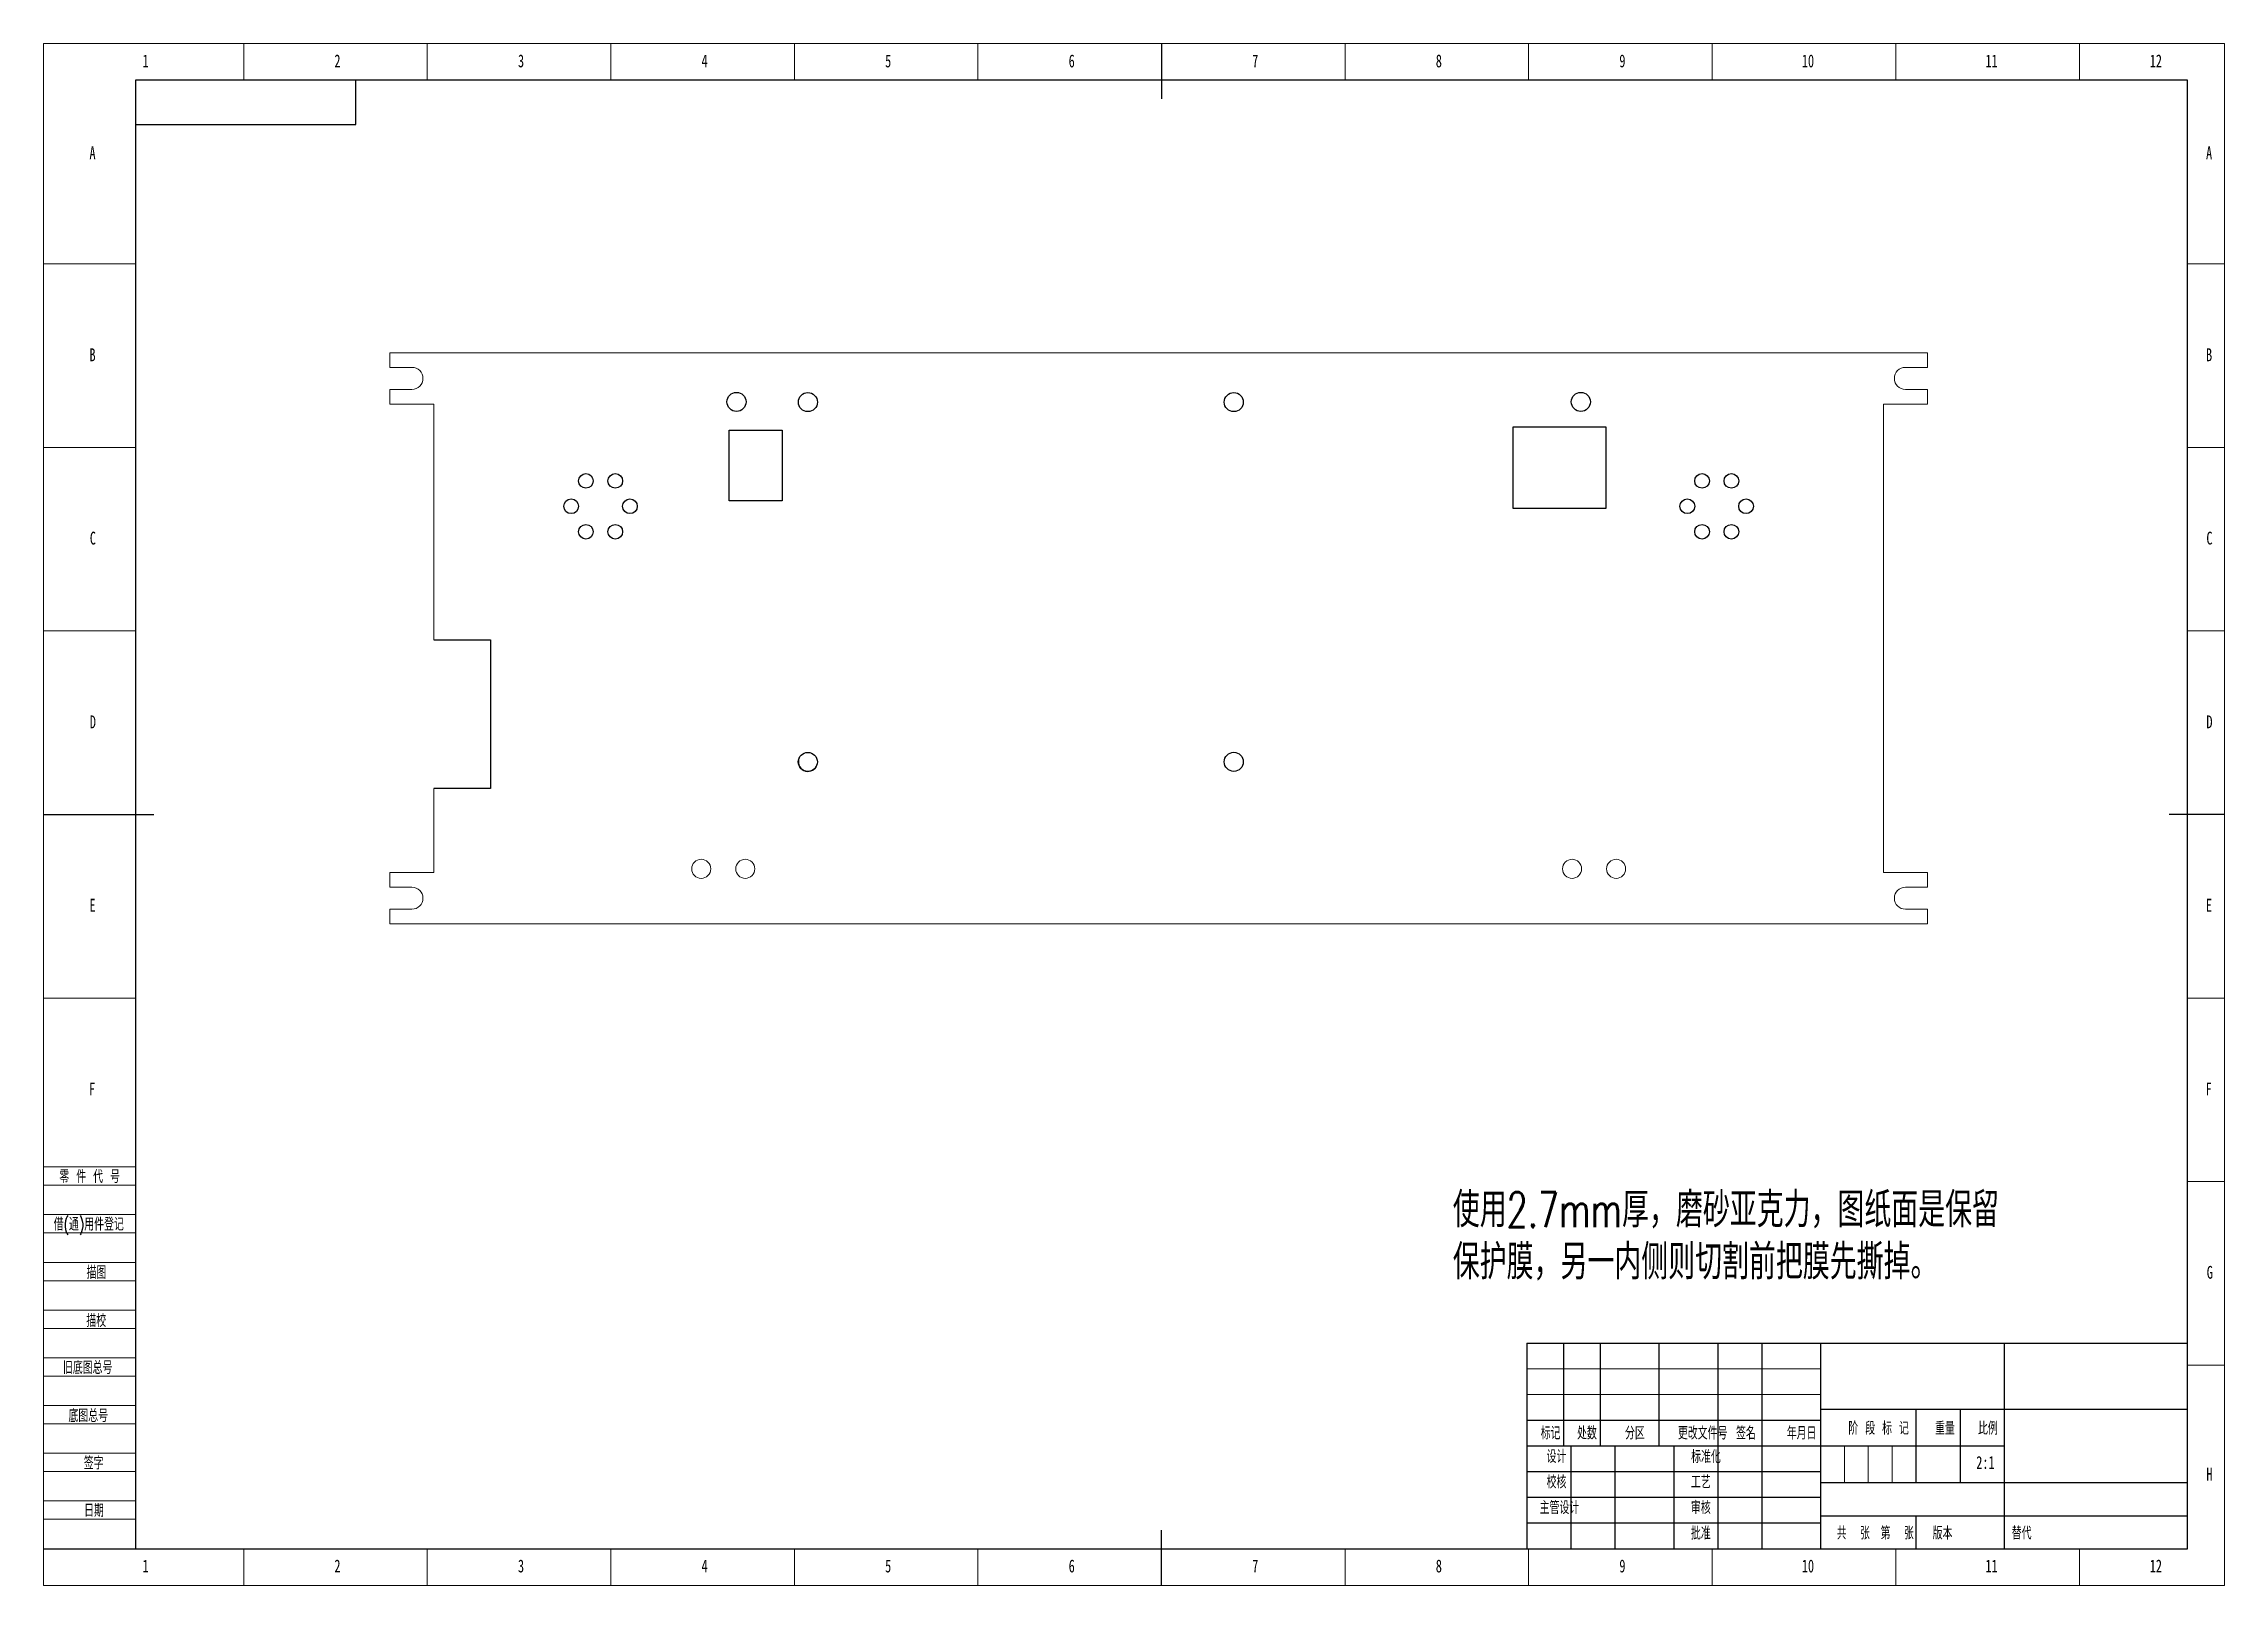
# Model space of a CAD drawing. Header units: millimetres. Extents: x 0 to 297, y 0 to 210.
import ezdxf

# ---------------------------------------------------------------- set-up
doc = ezdxf.new("R2010")
doc.units = ezdxf.units.MM
doc.header["$LTSCALE"] = 0.5
doc.styles.add('SLDTEXTSTYLE0', font='TXT', dxfattribs={"width": 0.7, "bigfont": 'bigfont'})
doc.styles.add('SLDTEXTSTYLE1', font='TXT', dxfattribs={"width": 0.614286, "bigfont": 'bigfont'})
doc.styles.add('SLDTEXTSTYLE2', font='TXT', dxfattribs={"width": 0.6, "bigfont": 'bigfont'})
doc.styles.add('SLDTEXTSTYLE3', font='TXT', dxfattribs={"width": 0.7})

# ---------------------------------------------------------------- blocks, each defined once
blk = doc.blocks.new('SW_NOTE_0')
at = {"color": 0, "linetype": 'Continuous', "lineweight": 18, "char_height": 4.7625, "attachment_point": 1, "style": 'SLDTEXTSTYLE0'}
for s, insert in [('\\M+18E67\\M+197702.7mm\\M+18CFA\\M+18143\\M+19681\\M+18DBB亚\\M+18D8E\\M+197CD\\M+18143图纸\\M+196CA\\M+190A5\\M+195DB\\M+197AF', (0, 6.14)), ('\\M+195DB护\\M+1968C\\M+18143另\\M+188EA\\M+193E0侧则\\M+190D8\\M+18A84\\M+1914F\\M+19463\\M+1968C\\M+190E6\\M+19D99\\M+19D7B\\M+18142', (0, -0.96))]:
    blk.add_mtext(s, dxfattribs=dict(at, insert=insert))

msp = doc.modelspace()

# ---------------------------------------------------------------- linework, layer by layer
at = {"color": 7, "linetype": 'Continuous', "lineweight": 18}
for p, q in [((297, 210), (0, 210)), ((0, 210), (0, 0)), ((27.25, 210), (27.25, 205)), ((52.25, 210), (52.25, 205)), ((77.25, 210), (77.25, 205)), ((102.25, 210), (102.25, 205)), ((127.25, 210), (127.25, 205)), ((177.25, 210), (177.25, 205)), ((202.25, 210), (202.25, 205)), ((227.25, 210), (227.25, 205)), ((252.25, 210), (252.25, 205)), ((277.25, 210), (277.25, 205)), ((297, 0), (297, 210)), ((0, 180), (12.5, 180)), ((297, 180), (292, 180)), ((47.16, 167.9), (256.56, 167.9)), ((47.16, 167.9), (47.16, 165.9)), ((256.56, 167.9), (256.56, 165.9)), ((50.16, 165.9), (47.16, 165.9)), ((253.56, 165.9), (256.56, 165.9)), ((50.16, 162.9), (47.16, 162.9)), ((47.16, 162.9), (47.16, 160.9)), ((53.16, 160.9), (47.16, 160.9)), ((53.16, 160.9), (53.16, 128.77)), ((250.56, 160.9), (250.56, 97.1)), ((250.56, 160.9), (256.56, 160.9)), ((253.56, 162.9), (256.56, 162.9)), ((256.56, 162.9), (256.56, 160.9)), ((0, 155), (12.5, 155)), ((297, 155), (292, 155)), ((0, 130), (12.5, 130)), ((297, 130), (292, 130)), ((53.16, 103.96), (53.16, 108.55)), ((53.16, 103.96), (53.16, 97.1)), ((47.16, 95.1), (47.16, 97.1)), ((53.16, 97.1), (47.16, 97.1)), ((50.16, 95.1), (47.16, 95.1)), ((250.56, 97.1), (256.56, 97.1)), ((253.56, 95.1), (256.57, 95.1)), ((256.56, 95.1), (256.56, 97.1)), ((50.16, 92.1), (47.16, 92.1)), ((47.16, 90.1), (47.16, 92.1)), ((253.56, 92.1), (256.57, 92.1)), ((256.56, 90.1), (256.56, 92.1)), ((47.16, 90.1), (256.56, 90.1)), ((0, 80), (12.5, 80)), ((297, 80), (292, 80)), ((0, 57), (12.5, 57)), ((0, 54.5), (12.5, 54.5)), ((297, 55), (292, 55)), ((0, 50.5), (12.5, 50.5)), ((0, 48), (12.5, 48)), ((0, 44), (12.5, 44)), ((0, 41.5), (12.5, 41.5)), ((0, 37.5), (12.5, 37.5)), ((0, 35), (12.5, 35)), ((0, 31), (12.5, 31)), ((297, 30), (292, 30)), ((0, 28.5), (12.5, 28.5)), ((202, 29.5), (242, 29.5)), ((0, 24.5), (12.5, 24.5)), ((202, 26), (242, 26)), ((0, 22), (12.5, 22)), ((0, 18), (12.5, 18)), ((245.25, 19), (245.25, 14)), ((248.5, 19), (248.5, 14)), ((251.75, 19), (251.75, 14)), ((0, 15.5), (12.5, 15.5)), ((0, 11.5), (12.5, 11.5)), ((0, 9), (12.5, 9)), ((27.25, 0), (27.25, 5)), ((52.25, 0), (52.25, 5)), ((77.25, 0), (77.25, 5)), ((102.25, 0), (102.25, 5)), ((127.25, 0), (127.25, 5)), ((177.25, 0), (177.25, 5)), ((202.25, 0), (202.25, 5)), ((227.25, 0), (227.25, 5)), ((252.25, 0), (252.25, 5)), ((277.25, 0), (277.25, 5)), ((0, 0), (297, 0))]:
    msp.add_line(p, q, dxfattribs=at)
at = {"color": 7, "linetype": 'Continuous', "lineweight": 25}
for p, q in [((152.25, 210), (152.25, 202.5)), ((292, 205), (12.5, 205)), ((12.5, 205), (12.5, 5)), ((42.5, 199), (42.5, 205)), ((292, 5), (292, 205)), ((12.5, 199), (42.5, 199)), ((0, 105), (15, 105)), ((297, 105), (289.5, 105)), ((202, 33), (292, 33)), ((202, 33), (202, 5)), ((207, 33), (207, 19)), ((212, 33), (212, 19)), ((220, 33), (220, 19)), ((228, 33), (228, 5)), ((234, 33), (234, 19)), ((242, 33), (242, 5)), ((267, 33), (267, 19)), ((242, 24), (292, 24)), ((255, 24), (255, 14)), ((261, 24), (261, 14)), ((202, 22.5), (242, 22.5)), ((202, 19), (267, 19)), ((208, 19), (208, 5)), ((214, 19), (214, 5)), ((222, 19), (222, 5)), ((234, 19), (234, 5)), ((267, 19), (267, 5)), ((202, 15.5), (242, 15.5)), ((202, 12), (242, 12)), ((242, 14), (292, 14)), ((242, 9.49), (292, 9.49)), ((255, 9.49), (255, 5)), ((152.25, 0), (152.25, 7.5)), ((202, 8.5), (242, 8.5)), ((0, 5), (292, 5))]:
    msp.add_line(p, q, dxfattribs=at)
at = {"color": 179, "linetype": 'Continuous', "lineweight": 25}
for p, q in [((200.14, 146.68), (200.14, 157.78)), ((200.14, 157.78), (212.74, 157.78)), ((212.74, 157.78), (212.74, 146.68)), ((93.36, 157.34), (100.59, 157.34)), ((93.36, 147.74), (93.36, 157.34)), ((100.59, 157.34), (100.59, 147.74)), ((100.59, 147.74), (93.36, 147.74)), ((212.74, 146.68), (200.14, 146.68)), ((53.16, 128.77), (60.86, 128.77)), ((60.86, 128.77), (60.86, 108.55)), ((250.62, 121.68), (250.56, 121.68)), ((60.86, 108.55), (53.16, 108.55))]:
    msp.add_line(p, q, dxfattribs=at)
for centre, radius in [((94.36, 161.2), 1.3), ((104.09, 161.17), 1.3), ((162.09, 161.17), 1.3), ((209.36, 161.2), 1.3), ((73.85, 150.44), 1), ((77.85, 150.44), 1), ((225.86, 150.44), 1), ((229.86, 150.44), 1), ((71.85, 146.98), 1), ((79.85, 146.98), 1), ((223.86, 146.98), 1), ((231.86, 146.98), 1), ((73.85, 143.51), 1), ((77.85, 143.51), 1), ((225.86, 143.51), 1), ((229.86, 143.51), 1), ((104.08, 112.16), 1.3), ((162.09, 112.17), 1.3)]:
    msp.add_circle(centre, radius, dxfattribs=at)
at = {"color": 7, "linetype": 'Continuous', "lineweight": 18}
for centre in [(89.56, 97.6), (95.56, 97.6), (208.16, 97.6), (214.16, 97.6)]:
    msp.add_circle(centre, 1.3, dxfattribs=at)
for centre, start, end in [((50.16, 164.4), 270, 90), ((253.56, 164.4), 90, 270), ((50.16, 93.6), 270, 90), ((253.56, 93.6), 90, 270)]:
    msp.add_arc(centre, 1.5, start, end, dxfattribs=at)
at = {"color": 179, "linetype": 'Continuous', "lineweight": 25}
msp.add_arc((104.09, 112.17), 1.3, 154.2781, 333.5586, dxfattribs=at)

# ---------------------------------------------------------------- block references
at = {"color": 7, "linetype": 'Continuous', "lineweight": 18}
msp.add_blockref('SW_NOTE_0', (191.92, 47.4), dxfattribs=at)

# ---------------------------------------------------------------- texts
at = {"color": 7, "linetype": 'Continuous', "lineweight": 18, "char_height": 1.75}
for s, insert, attachment_point, style in [('1', (13.9, 208.52), 2, 'SLDTEXTSTYLE3'), ('2', (40.02, 208.52), 2, 'SLDTEXTSTYLE3'), ('3', (65.02, 208.52), 2, 'SLDTEXTSTYLE3'), ('4', (90.02, 208.52), 2, 'SLDTEXTSTYLE3'), ('5', (115.02, 208.52), 2, 'SLDTEXTSTYLE3'), ('6', (140.02, 208.52), 2, 'SLDTEXTSTYLE3'), ('7', (165.02, 208.52), 2, 'SLDTEXTSTYLE3'), ('8', (190.02, 208.52), 2, 'SLDTEXTSTYLE3'), ('9', (215.02, 208.52), 2, 'SLDTEXTSTYLE3'), ('10', (240.29, 208.52), 2, 'SLDTEXTSTYLE3'), ('11', (265.29, 208.52), 2, 'SLDTEXTSTYLE3'), ('12', (287.67, 208.52), 2, 'SLDTEXTSTYLE3'), ('A', (6.66, 195.99), 2, 'SLDTEXTSTYLE3'), ('A', (294.92, 195.99), 2, 'SLDTEXTSTYLE3'), ('B', (6.66, 168.49), 2, 'SLDTEXTSTYLE3'), ('B', (294.92, 168.49), 2, 'SLDTEXTSTYLE3'), ('C', (6.71, 143.52), 2, 'SLDTEXTSTYLE3'), ('C', (294.97, 143.52), 2, 'SLDTEXTSTYLE3'), ('D', (6.71, 118.49), 2, 'SLDTEXTSTYLE3'), ('D', (294.97, 118.49), 2, 'SLDTEXTSTYLE3'), ('E', (6.66, 93.52), 2, 'SLDTEXTSTYLE3'), ('E', (294.91, 93.52), 2, 'SLDTEXTSTYLE3'), ('F', (6.61, 68.49), 2, 'SLDTEXTSTYLE3'), ('F', (294.87, 68.49), 2, 'SLDTEXTSTYLE3'), ('\\M+197EB \\M+18C8F \\M+191E3 \\M+18D86', (2.14, 56.56), 1, 'SLDTEXTSTYLE1'), ('\\M+18ED8(\\M+192CA)\\M+19770\\M+18C8F\\M+1936F记', (1.37, 50.07), 1, 'SLDTEXTSTYLE0'), ('\\M+19560图', (7.19, 43.49), 2, 'SLDTEXTSTYLE0'), ('G', (295.02, 43.52), 2, 'SLDTEXTSTYLE3'), ('\\M+19560\\M+18D5A', (7.17, 36.94), 2, 'SLDTEXTSTYLE0'), ('\\M+18B8C\\M+192EA图总\\M+18D86', (2.63, 30.54), 1, 'SLDTEXTSTYLE0'), ('\\M+192EA图总\\M+18D86', (3.38, 23.99), 1, 'SLDTEXTSTYLE0'), ('标记', (205.24, 21.62), 2, 'SLDTEXTSTYLE0'), ('处\\M+19094', (210.19, 21.62), 2, 'SLDTEXTSTYLE0'), ('\\M+195AA\\M+18BE6', (216.72, 21.62), 2, 'SLDTEXTSTYLE0'), ('\\M+18D58\\M+189FC\\M+195B6\\M+18C8F\\M+18D86', (225.95, 21.62), 2, 'SLDTEXTSTYLE0'), ('签\\M+196BC', (231.84, 21.62), 2, 'SLDTEXTSTYLE0'), ('\\M+1944E\\M+18C8E\\M+193FA', (239.43, 21.62), 2, 'SLDTEXTSTYLE0'), ('阶 \\M+19269 标 记', (249.91, 22.28), 2, 'SLDTEXTSTYLE1'), ('\\M+18F64\\M+197CA', (258.95, 22.28), 2, 'SLDTEXTSTYLE0'), ('\\M+194E4\\M+197E1', (264.8, 22.28), 2, 'SLDTEXTSTYLE0'), ('设计', (206.04, 18.43), 2, 'SLDTEXTSTYLE0'), ('标\\M+18F79\\M+189BB', (226.4, 18.4), 2, 'SLDTEXTSTYLE0'), ('签\\M+18E9A', (6.82, 17.55), 2, 'SLDTEXTSTYLE0'), ('\\M+18D5A\\M+18A6A', (206.04, 14.96), 2, 'SLDTEXTSTYLE0'), ('\\M+18D48艺', (225.7, 14.96), 2, 'SLDTEXTSTYLE0'), ('2:1', (264.46, 17.62), 2, 'SLDTEXTSTYLE3'), ('H', (294.97, 16.02), 2, 'SLDTEXTSTYLE3'), ('\\M+193FA\\M+18AFA', (6.86, 11.07), 2, 'SLDTEXTSTYLE0'), ('\\M+18EE5\\M+18AC7设计', (206.44, 11.47), 2, 'SLDTEXTSTYLE0'), ('审\\M+18A6A', (225.7, 11.47), 2, 'SLDTEXTSTYLE0'), ('\\M+194E1\\M+18F79', (225.69, 7.98), 2, 'SLDTEXTSTYLE0'), ('\\M+18BA4  张', (246.47, 8), 2, 'SLDTEXTSTYLE2'), ('\\M+191E6  张', (252.45, 8), 2, 'SLDTEXTSTYLE2'), ('\\M+194C5\\M+1967B', (258.62, 8), 2, 'SLDTEXTSTYLE0'), ('\\M+191D6\\M+191E3', (268.04, 8), 1, 'SLDTEXTSTYLE0'), ('1', (13.9, 3.52), 2, 'SLDTEXTSTYLE3'), ('2', (40.02, 3.52), 2, 'SLDTEXTSTYLE3'), ('3', (65.02, 3.52), 2, 'SLDTEXTSTYLE3'), ('4', (90.02, 3.52), 2, 'SLDTEXTSTYLE3'), ('5', (115.02, 3.52), 2, 'SLDTEXTSTYLE3'), ('6', (140.02, 3.52), 2, 'SLDTEXTSTYLE3'), ('7', (165.02, 3.52), 2, 'SLDTEXTSTYLE3'), ('8', (190.02, 3.52), 2, 'SLDTEXTSTYLE3'), ('9', (215.02, 3.52), 2, 'SLDTEXTSTYLE3'), ('10', (240.29, 3.52), 2, 'SLDTEXTSTYLE3'), ('11', (265.29, 3.52), 2, 'SLDTEXTSTYLE3'), ('12', (287.67, 3.52), 2, 'SLDTEXTSTYLE3')]:
    msp.add_mtext(s, dxfattribs=dict(at, insert=insert, attachment_point=attachment_point, style=style))

doc.saveas('drawing.dxf')
